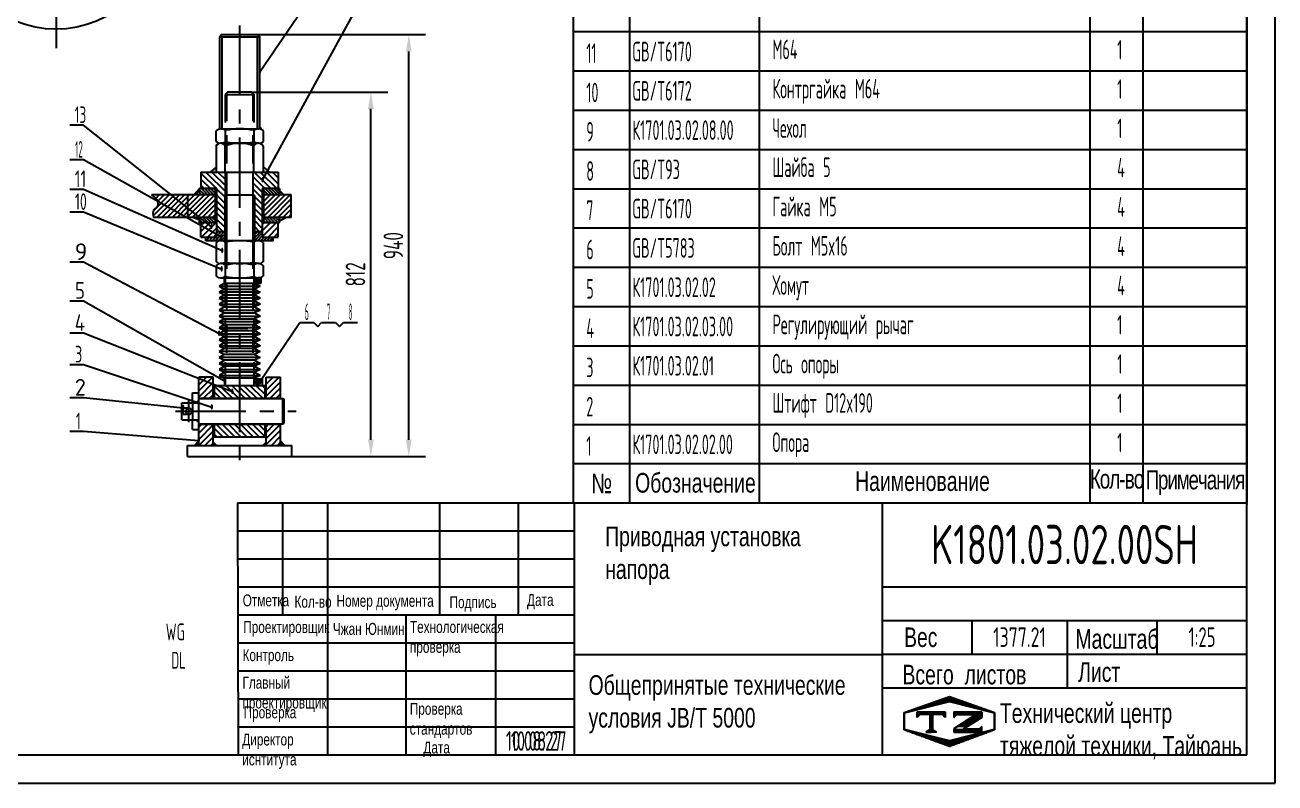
# Model space of a CAD drawing. Header units: millimetres. Extents: x -14 to 10486, y -616 to 6809.
# Drawn here: x 4920 to 10486, y -616 to 2761 of the extents above; entities that cross this region are included whole.
import ezdxf
from ezdxf.enums import TextEntityAlignment as Align

# ---------------------------------------------------------------- set-up
doc = ezdxf.new("R2010")
doc.units = ezdxf.units.MM
doc.header["$LTSCALE"] = 250
for name, pattern in [('F', [0.75, 0.5, -0.25]), ('G', [2, 1.25, -0.25, 0.25, -0.25]), ('K', [2.5, 1.25, -0.25, 0.25, -0.25, 0.25, -0.25])]:
    doc.linetypes.add(name, pattern=pattern)
for name, color, linetype in [('01', 7, 'Continuous'), ('02', 1, 'Continuous'), ('04', 2, 'F'), ('05', 142, 'G'), ('07', 6, 'K'), ('08', 1, 'Continuous'), ('11', 3, 'Continuous'), ('THICK', 7, 'Continuous')]:
    doc.layers.add(name, color=color, linetype=linetype)
doc.styles.add('HZLIB', font='TXT.shx', dxfattribs={"width": 0.5, "height": 87.5})
doc.styles.get("Standard").update_dxf_attribs({"font": 'isocp', "width": 0.707, "bigfont": 'intecad.shx'})
doc.dimstyles.new('INTE', dxfattribs={"dimscale": 25, "dimtxt": 3.5, "dimasz": 3, "dimexe": 3, "dimexo": 0, "dimgap": 1, "dimtad": 1, "dimdec": 1, "dimdsep": 46, "dimtxsty": 'Standard', "dimcen": 0, "dimclrd": 1, "dimclre": 1, "dimclrt": 3, "dimaunit": 1, "dimadec": 0, "dimazin": 0, "dimtfac": 1, "dimtdec": 1, "dimtmove": 0, "dimatfit": 0, "dimfxl": 0, "dimarcsym": 0})
pattern_1 = [(45, (-1467.818, -1100.549), (-13.470384, 13.470384), [])]
pattern_2 = [(135, (-1467.818, -1100.549), (-13.470384, -13.470384), [])]
pattern_3 = [(45, (672.764, 302.6), (-11.22532, 11.22532), [])]

# ---------------------------------------------------------------- blocks, each defined once
blk = doc.blocks.new('*D5')
at = {"layer": '08', "color": 1, "lineweight": -2}
for p, q in [((5929.2, 2461.9), (6534.7, 2461.9)), ((6459.7, 912.9), (6459.7, 2386.9)), ((6082.4, 837.9), (6534.7, 837.9))]:
    blk.add_line(p, q, dxfattribs=at)
at = {"layer": '08', "color": 1}
for points in [[(6447.2, 2386.9), (6472.2, 2386.9), (6459.7, 2461.9)], [(6447.2, 912.9), (6472.2, 912.9), (6459.7, 837.9)]]:
    blk.add_solid(points, dxfattribs=at)
at = {"layer": 'Defpoints', "color": 0}
for p in [(5929.2, 2461.9), (6459.7, 2461.9), (6082.4, 837.9)]:
    blk.add_point(p, dxfattribs=at)
at = {"layer": '08', "color": 3, "insert": (6390.9, 1649.9), "char_height": 87.5, "attachment_point": 5, "rotation": 90}
blk.add_mtext('812', dxfattribs=at)
blk = doc.blocks.new('*D6')
at = {"layer": '08', "color": 1, "lineweight": -2}
for p, q in [((5959.1, 2717.9), (6703.4, 2717.9)), ((6628.4, 912.9), (6628.4, 2642.9)), ((6176.4, 837.9), (6703.4, 837.9))]:
    blk.add_line(p, q, dxfattribs=at)
at = {"layer": '08', "color": 1}
for points in [[(6615.9, 2642.9), (6640.9, 2642.9), (6628.4, 2717.9)], [(6615.9, 912.9), (6640.9, 912.9), (6628.4, 837.9)]]:
    blk.add_solid(points, dxfattribs=at)
at = {"layer": 'Defpoints', "color": 0}
for p in [(5959.1, 2717.9), (6628.4, 2717.9), (6176.4, 837.9)]:
    blk.add_point(p, dxfattribs=at)
at = {"layer": '08', "color": 3, "insert": (6559.7, 1777.9), "char_height": 87.5, "attachment_point": 5, "rotation": 90}
blk.add_mtext('940', dxfattribs=at)
blk = doc.blocks.new('*U12')
at = {"layer": '01'}
for p, q in [((0, 13.4), (-12, 6.4)), ((-12, 6.4), (-12, 0)), ((-12, -6.4), (-12, 0)), ((12, 6.4), (0, 13.4)), ((12, 0), (12, 6.4)), ((0, -13.4), (-12, -6.4)), ((12, -6.4), (0, -13.4)), ((12, 0), (12, -6.4))]:
    blk.add_line(p, q, dxfattribs=at)
blk.add_circle((0, 0), 6.4, dxfattribs=at)
at = {"layer": '02'}
blk.add_arc((0, 0), 8, 267.41896, 181.95821, dxfattribs=at)
at = {"layer": '05'}
for p, q in [((12.6, 0), (-12.8, 0)), ((0, 13.9), (0, -13.9))]:
    blk.add_line(p, q, dxfattribs=at)
blk = doc.blocks.new('*U47')
at = {"layer": '01'}
for points in [[(415, 5), (415, 292)], [(25, 5), (415, 5)]]:
    blk.add_lwpolyline(points, dxfattribs=at)
at = {"layer": '02'}
for points in [[(420, 0), (420, 297)], [(0, 0), (420, 0)]]:
    blk.add_lwpolyline(points, dxfattribs=at)
blk = doc.blocks.new('*X85')
at = {"color": 0}
for p, q in [((127.06, 7.8), (132.06, 7.8)), ((127.06, 7.5), (132.06, 7.5)), ((127.06, 7.2), (127.32, 7.2)), ((130.16, 6.9), (131.98, 6.9)), ((130.62, 7.2), (132.06, 7.2)), ((127.84, 5.4), (129.64, 5.4)), ((128.3, 5.7), (130.1, 5.7)), ((128.77, 6), (130.57, 6)), ((129.23, 6.3), (131.04, 6.3)), ((129.7, 6.6), (131.51, 6.6))]:
    blk.add_line(p, q, dxfattribs=at)
blk = doc.blocks.new('*X86')
at = {"color": 0}
for p, q in [((127.06, 4.8), (132.06, 4.8)), ((127.06, 4.5), (132.06, 4.5)), ((131.84, 5.1), (132.06, 5.1))]:
    blk.add_line(p, q, dxfattribs=at)
blk = doc.blocks.new('*X84')
at = {"color": 0}
for p, q in [((122.34, 4.5), (123.72, 4.5)), ((122.82, 4.8), (123.24, 4.8))]:
    blk.add_line(p, q, dxfattribs=at)
blk = doc.blocks.new('*X83')
at = {"color": 0}
for p, q in [((120.53, 7.8), (125.53, 7.8)), ((120.53, 7.5), (125.53, 7.5)), ((120.53, 7.2), (120.79, 7.2)), ((125.27, 7.2), (125.53, 7.2))]:
    blk.add_line(p, q, dxfattribs=at)
blk = doc.blocks.new('*X82')
at = {"color": 0}
for p, q in [((121.52, 9), (123.12, 9)), ((122.38, 9.3), (124.32, 9.3)), ((123.24, 9.6), (125.52, 9.6)), ((124.1, 9.9), (128.52, 9.9)), ((124.97, 10.2), (127.67, 10.2)), ((125.83, 10.5), (126.82, 10.5)), ((127.02, 9.6), (129.37, 9.6)), ((128.22, 9.3), (130.22, 9.3)), ((129.42, 9), (131.07, 9)), ((118.22, 7.8), (118.32, 7.8)), ((118.22, 7.5), (118.27, 7.5)), ((118.22, 7.2), (118.27, 7.2)), ((118.22, 6.9), (118.27, 6.9)), ((118.94, 8.1), (119.52, 8.1)), ((119.8, 8.4), (120.72, 8.4)), ((120.66, 8.7), (121.92, 8.7)), ((130.62, 8.7), (131.92, 8.7)), ((131.82, 8.4), (132.77, 8.4)), ((133.02, 8.1), (133.62, 8.1)), ((134.22, 7.8), (134.32, 7.8)), ((134.27, 7.5), (134.32, 7.5)), ((134.27, 7.2), (134.32, 7.2)), ((134.27, 6.9), (134.32, 6.9)), ((118.22, 6.6), (118.27, 6.6)), ((118.22, 6.3), (118.27, 6.3)), ((118.22, 6), (118.27, 6)), ((118.22, 5.7), (118.27, 5.7)), ((118.22, 5.4), (118.27, 5.4)), ((118.22, 5.1), (118.27, 5.1)), ((118.22, 4.8), (118.27, 4.8)), ((118.79, 4.5), (119.42, 4.5)), ((133.12, 4.5), (133.76, 4.5)), ((134.27, 6.6), (134.32, 6.6)), ((134.27, 6.3), (134.32, 6.3)), ((134.27, 6), (134.32, 6)), ((134.27, 5.7), (134.32, 5.7)), ((134.27, 5.4), (134.32, 5.4)), ((134.27, 5.1), (134.32, 5.1)), ((134.27, 4.8), (134.32, 4.8)), ((119.61, 4.2), (120.62, 4.2)), ((120.43, 3.9), (121.82, 3.9)), ((121.26, 3.6), (123.02, 3.6)), ((122.08, 3.3), (124.22, 3.3)), ((122.91, 3), (125.42, 3)), ((123.73, 2.7), (128.89, 2.7)), ((124.55, 2.4), (128.07, 2.4)), ((127.12, 3), (129.7, 3)), ((128.32, 3.3), (130.51, 3.3)), ((129.52, 3.6), (131.32, 3.6)), ((130.72, 3.9), (132.14, 3.9)), ((131.92, 4.2), (132.95, 4.2)), ((125.38, 2.1), (127.26, 2.1)), ((126.2, 1.8), (126.45, 1.8))]:
    blk.add_line(p, q, dxfattribs=at)

msp = doc.modelspace()

# ---------------------------------------------------------------- hatches: boundary and pattern name
at = {"layer": '01'}
h = msp.add_hatch(color=256, dxfattribs=at)
h.paths.add_polyline_path([(5959.14, 2707.93), (5965.14, 2707.93), (5959.14, 2716.2)])
h.paths.add_polyline_path([(5787.14, 2707.93), (5793.14, 2707.93), (5793.14, 2715.95)])
for points in [[(5787.14, 2297.43, 0.0896984), (5776.15, 2293.38), (5787.14, 2306.83)], [(5965.14, 2297.43), (5965.14, 2306.83), (5976.13, 2293.38, 0.0896984)], [(5693.18, 1089.83), (5680.58, 1077.92), (5693.18, 1077.92)], [(5693.18, 990), (5680.58, 1001.92), (5693.18, 1001.92)], [(5693.18, 887.92), (5674.07, 887.92), (5693.18, 908.26)], [(5757.18, 908.26), (5776.29, 887.92), (5757.18, 887.92)], [(5993.18, 908.26), (5974.07, 887.92), (5993.18, 887.92)], [(6057.18, 908.26), (6076.29, 887.92), (6057.18, 887.92)]]:
    msp.add_hatch(color=256, dxfattribs=at).paths.add_polyline_path(points)
h = msp.add_hatch(color=256, dxfattribs=at)
h.paths.add_polyline_path([(5770.32, 2105.92), (5770.32, 2125.54), (5745.87, 2105.92)])
h.paths.add_polyline_path([(5980.04, 2105.92), (6008.63, 2105.92), (5980.04, 2129.74)])
h = msp.add_hatch(color=256, dxfattribs=at)
h.paths.add_polyline_path([(5670.95, 2003.92), (5697.18, 2003.92), (5697.18, 2032.02)])
h.paths.add_polyline_path([(6053.18, 2023.39), (6053.18, 2003.92), (6072.34, 2003.92)])
h = msp.add_hatch(color=256, dxfattribs=at)
h.paths.add_polyline_path([(6083.59, 1903.92), (6053.18, 1903.92), (6053.18, 1887.34)])
h.paths.add_polyline_path([(5697.18, 1890.71), (5697.18, 1903.92), (5667.58, 1903.92)])
at = {"layer": '02'}
h = msp.add_hatch(dxfattribs=at)
h.set_pattern_fill('LINE', color=256, scale=6, angle=135, style=0)
h.set_pattern_definition(pattern_2)
h.paths.add_polyline_path([(5811.18, 2105.92), (5703.18, 2105.92), (5703.18, 2031.92), (5774.18, 2031.92), (5774.18, 1879.92), (5774.18, 1851.92), (5781.11, 1839.92), (5809.18, 1839.92), (5809.18, 2000.92, -0.3178372), (5811.18, 2003.74)])
h.paths.add_polyline_path([(5976.18, 2031.92), (6047.18, 2031.92), (6047.18, 2105.92), (5939.18, 2105.92), (5939.18, 2003.74, -0.3178372), (5941.18, 2000.92), (5941.18, 1839.92), (5969.25, 1839.92), (5976.18, 1851.92), (5976.18, 1879.92)])
h.paths.add_polyline_path([(5934.18, 2003.74), (5939.18, 2003.74), (5939.18, 2105.92), (5934.18, 2105.92)])
h.paths.add_polyline_path([(5816.18, 2105.92), (5811.18, 2105.92), (5811.18, 2003.74), (5816.18, 2003.74)])
h = msp.add_hatch(dxfattribs=at)
h.set_pattern_fill('LINE', color=256, scale=5, angle=45, style=0)
h.set_pattern_definition(pattern_3)
edge = h.paths.add_edge_path()
edge.add_line((5645.18, 2003.92), (5483.48, 2003.92))
edge.add_spline(control_points=[(5483.48, 2003.92), (5495.08, 1995.38), (5513.23, 1982.01), (5511.34, 1948.82), (5485.19, 1935.02), (5489.45, 1915.26), (5491.89, 1903.92)], knot_values=[0, 0, 0, 0, 40.3286875, 63.1093068, 85.8966797, 116.6085562, 116.6085562, 116.6085562, 116.6085562], degree=3, periodic=0)
edge.add_line((5491.89, 1903.92), (5645.18, 1903.92))
edge.add_line((5645.18, 1903.92), (5645.18, 2003.92))
h = msp.add_hatch(dxfattribs=at)
h.set_pattern_fill('LINE', color=256, scale=5, angle=45, style=0)
h.set_pattern_definition(pattern_3)
h.paths.add_polyline_path([(5767.18, 2003.92), (5645.18, 2003.92), (5645.18, 1903.92), (5767.18, 1903.92)])
h.paths.add_polyline_path([(6105.18, 2003.92), (5983.18, 2003.92), (5983.18, 1903.92), (6105.18, 1903.92)])
h = msp.add_hatch(dxfattribs=at)
h.set_pattern_fill('LINE', color=256, scale=3, angle=135, style=0)
h.set_pattern_definition([(135, (672.764, 302.5995), (-6.735192, -6.735192), [])])
h.paths.add_polyline_path([(5697.18, 2031.92), (5697.18, 2003.92), (5767.18, 2003.92), (5767.18, 2031.92)])
h.paths.add_polyline_path([(5767.18, 1879.92), (5767.18, 1903.92), (5697.18, 1903.92), (5697.18, 1879.92)])
h.paths.add_polyline_path([(5983.18, 1903.92), (5983.18, 1879.92), (6053.18, 1879.92), (6053.18, 1903.92)])
h.paths.add_polyline_path([(6053.18, 2003.92), (6053.18, 2031.92), (5983.18, 2031.92), (5983.18, 2003.92)])
h = msp.add_hatch(dxfattribs=at)
h.set_pattern_fill('LINE', color=256, scale=6, angle=45, style=0)
h.set_pattern_definition(pattern_1)
h.paths.add_polyline_path([(5774.18, 1879.92), (5703.18, 1879.92), (5703.18, 1815.92), (5774.18, 1815.92)])
h.paths.add_polyline_path([(6047.18, 1815.92), (6047.18, 1879.92), (5976.18, 1879.92), (5976.18, 1851.92), (5976.18, 1815.92)])
at = {"layer": '02', "linetype": 'Continuous'}
h = msp.add_hatch(dxfattribs=at)
h.set_pattern_fill('LINE', color=1, scale=3, angle=45, style=0)
h.set_pattern_definition([(45, (310.87, 480.082), (-6.735192, 6.735192), [])])
h.paths.add_polyline_path([(5787.93, 1799.92, -0.0612571), (5795.77, 1799.92), (5809.18, 1799.92), (5809.18, 1839.92), (5774.18, 1839.92), (5774.18, 1815.92), (5725.18, 1815.92), (5725.18, 1799.92)])
h.paths.add_polyline_path([(5962.43, 1799.92), (6025.18, 1799.92), (6025.18, 1815.92), (5976.18, 1815.92), (5976.18, 1839.92), (5941.18, 1839.92), (5941.18, 1799.92), (5954.59, 1799.92, -0.0612571)])
h.paths.add_polyline_path([(5785.27, 1803.59), (5804.24, 1803.59), (5804.24, 1828.21), (5785.27, 1828.21)], flags=24)
h = msp.add_hatch(dxfattribs=at)
h.set_pattern_fill('LINE', color=1, scale=6, angle=45, style=0)
h.set_pattern_definition(pattern_1)
h.paths.add_polyline_path([(5757.18, 981.92), (5693.45, 981.92, 0.1316525), (5693.18, 980.92), (5693.18, 957.92), (5693.18, 887.92), (5757.18, 887.92)])
h.paths.add_polyline_path([(5693.18, 1098.92, 0.1316525), (5693.45, 1097.92), (5757.18, 1097.92), (5757.18, 1191.92), (5693.18, 1191.92)])
h.paths.add_polyline_path([(6057.18, 1191.92), (5993.18, 1191.92), (5993.18, 1097.92), (6057.18, 1097.92)])
h.paths.add_polyline_path([(6057.18, 981.92), (5993.18, 981.92), (5993.18, 887.92), (6057.18, 887.92)])
h = msp.add_hatch(dxfattribs=at)
h.set_pattern_fill('LINE', color=1, scale=6, angle=135, style=0)
h.set_pattern_definition(pattern_2)
h.paths.add_polyline_path([(5875.18, 1153.92), (5761.18, 1153.92), (5761.18, 1097.92), (5875.18, 1097.92)])
h.paths.add_polyline_path([(5989.18, 1097.92), (5989.18, 1153.92), (5875.18, 1153.92), (5875.18, 1097.92)])
h.paths.add_polyline_path([(5989.18, 925.92), (5989.18, 981.92), (5875.18, 981.92), (5875.18, 925.92)])
h.paths.add_polyline_path([(5875.18, 925.92), (5875.18, 981.92), (5761.18, 981.92), (5761.18, 925.92)])

# ---------------------------------------------------------------- linework, layer by layer
for p, q in [((7360.54, 6406.6), (7360.54, 631.61)), ((7610.54, 6406.6), (7610.54, 631.61)), ((8188.67, 6406.6), (8188.67, 631.61)), ((9661.24, 6406.6), (9661.24, 631.61)), ((9896.36, 6406.6), (9896.36, 631.61)), ((10360.54, 6406.6), (10360.54, 631.61)), ((7360.54, 2731.61), (10360.54, 2731.61)), ((7360.54, 2556.61), (10360.54, 2556.61)), ((7360.54, 2381.61), (10360.54, 2381.61)), ((7360.54, 2206.61), (10360.54, 2206.61)), ((7360.54, 2031.61), (10360.54, 2031.61)), ((7360.54, 1856.61), (10360.54, 1856.61)), ((7360.54, 1681.61), (10360.54, 1681.61)), ((7360.54, 1506.61), (10360.54, 1506.61)), ((7360.54, 1331.61), (10360.54, 1331.61)), ((5939.18, 1153.92), (5811.18, 1153.92)), ((7360.54, 1156.61), (10360.54, 1156.61)), ((7360.54, 981.61), (10360.54, 981.61)), ((7360.54, 806.61), (10360.54, 806.61)), ((7360.54, 631.61), (10360.54, 631.61))]:
    msp.add_line(p, q)
at = {"layer": '01'}
for p, q in [((5793.14, 2715.95), (5787.14, 2707.93)), ((5787.14, 2707.93), (5965.14, 2707.93)), ((5793.14, 2717.93), (5959.14, 2717.93)), ((5959.14, 2716.2), (5965.14, 2707.93)), ((5771.28, 2241.98), (5771.28, 2289.88)), ((5791.39, 2297.93), (5960.87, 2297.93)), ((5812.14, 2233.93), (5812.14, 2297.93)), ((5940.14, 2233.93), (5940.14, 2297.93)), ((5965.14, 2306.83), (5976.13, 2293.38)), ((5981, 2241.98), (5981, 2289.88)), ((5770.32, 2225.93), (5777.77, 2230)), ((5960.9, 2233.93), (5791.13, 2233.93)), ((5811.18, 2105.92), (5811.18, 2233.92)), ((5939.18, 2105.92), (5939.18, 2233.92)), ((5770.32, 2225.93), (5770.32, 2105.92)), ((5980.04, 2221.31), (5980.04, 2105.92)), ((5745.87, 2105.92), (5770.32, 2125.54)), ((5980.04, 2129.74), (6008.63, 2105.92)), ((5703.18, 2105.92), (6047.18, 2105.92)), ((5774.18, 2003.92), (5483.48, 2003.92)), ((5697.18, 2032.02), (5670.95, 2003.92)), ((5697.18, 2023.39), (5678.02, 2003.92)), ((5774.18, 2031.92), (5697.18, 2031.92)), ((5697.18, 2031.92), (5697.18, 2003.92)), ((5767.18, 2003.92), (5767.18, 2031.92)), ((5767.18, 1879.92), (5767.18, 2003.92)), ((5774.18, 1815.92), (5774.18, 2031.92)), ((6053.18, 2031.92), (5976.18, 2031.92)), ((5983.18, 1879.92), (5983.18, 2031.92)), ((6053.18, 2031.92), (6053.18, 2003.92)), ((6053.18, 2023.39), (6072.34, 2003.92)), ((6105.18, 1903.92), (6105.18, 2003.92)), ((5811.18, 2003.74), (5939.18, 2003.74)), ((5774.18, 1903.92), (5491.89, 1903.92)), ((5697.18, 1890.71), (5667.58, 1903.92)), ((5697.18, 1879.92), (5697.18, 1903.92)), ((6083.59, 1903.92), (6053.18, 1887.34)), ((6053.18, 1879.92), (6053.18, 1903.92)), ((5774.18, 1879.92), (5697.18, 1879.92)), ((5703.18, 1815.92), (5703.18, 1879.92)), ((6053.18, 1879.92), (5976.18, 1879.92)), ((6047.18, 1815.92), (6047.18, 1879.92)), ((5703.18, 1815.92), (5774.18, 1815.92)), ((5725.18, 1799.92), (5725.18, 1815.92)), ((5770.32, 1791.86), (5770.32, 1705.97)), ((5976.18, 1815.92), (6047.18, 1815.92)), ((5980.04, 1791.86), (5980.04, 1705.97)), ((6025.18, 1799.92), (6025.18, 1815.92)), ((5770.32, 1689.86), (5770.32, 1641.97)), ((5962.43, 1697.92), (5787.93, 1697.92)), ((5980.04, 1689.86), (5980.04, 1641.97)), ((5790.43, 1633.92), (5959.91, 1633.92)), ((5806.33, 1633.92), (5806.33, 1610.91)), ((5944.03, 1633.92), (5944.03, 1610.91)), ((5971.06, 1633.94), (5957.82, 1633.92)), ((5971.06, 1610.91), (5971.06, 1633.94)), ((5811.18, 1610.91), (5783.58, 1596.54)), ((5783.58, 1596.54), (5966.78, 1596.54)), ((5783.58, 1596.54), (5808.56, 1584.46)), ((5808.56, 1584.46), (5783.58, 1570.09)), ((5966.78, 1570.09), (5783.58, 1570.09)), ((5783.58, 1570.09), (5808.56, 1558.02)), ((5806.33, 1610.91), (5971.06, 1610.91)), ((5808.56, 1584.46), (5941.8, 1584.46)), ((5939.18, 1610.91), (5966.78, 1596.54)), ((5966.78, 1596.54), (5941.8, 1584.46)), ((5941.8, 1584.46), (5966.78, 1570.09)), ((5966.78, 1570.09), (5941.8, 1558.02)), ((5808.56, 1558.02), (5783.58, 1543.65)), ((5966.78, 1543.65), (5783.58, 1543.65)), ((5783.58, 1543.65), (5808.56, 1531.57)), ((5808.56, 1531.57), (5783.58, 1517.2)), ((5783.58, 1517.2), (5966.78, 1517.2)), ((5783.58, 1517.2), (5808.56, 1505.12)), ((5808.56, 1505.12), (5783.58, 1490.75)), ((5808.56, 1558.02), (5941.8, 1558.02)), ((5808.56, 1531.57), (5941.8, 1531.57)), ((5808.56, 1505.12), (5941.8, 1505.12)), ((5941.8, 1558.02), (5966.78, 1543.65)), ((5966.78, 1543.65), (5941.8, 1531.57)), ((5941.8, 1531.57), (5966.78, 1517.2)), ((5966.78, 1517.2), (5941.8, 1505.12)), ((5941.8, 1505.12), (5966.78, 1490.75)), ((5783.58, 1490.75), (5966.78, 1490.75)), ((5783.58, 1490.75), (5808.56, 1478.68)), ((5808.56, 1478.68), (5783.58, 1464.31)), ((5783.58, 1464.31), (5966.78, 1464.31)), ((5783.58, 1464.31), (5808.56, 1452.23)), ((5808.56, 1452.23), (5783.58, 1437.86)), ((5808.56, 1478.68), (5941.8, 1478.68)), ((5808.56, 1452.23), (5941.8, 1452.23)), ((5966.78, 1490.75), (5941.8, 1478.68)), ((5941.8, 1478.68), (5966.78, 1464.31)), ((5966.78, 1464.31), (5941.8, 1452.23)), ((5941.8, 1452.23), (5966.78, 1437.86)), ((5966.78, 1437.86), (5783.58, 1437.86)), ((5783.58, 1437.86), (5808.56, 1425.78)), ((5808.56, 1425.78), (5783.58, 1411.41)), ((5966.78, 1411.41), (5783.58, 1411.41)), ((5783.58, 1411.41), (5808.56, 1399.34)), ((5808.56, 1399.34), (5783.58, 1384.97)), ((5808.56, 1425.78), (5941.8, 1425.78)), ((5808.56, 1399.34), (5941.8, 1399.34)), ((5966.78, 1437.86), (5941.8, 1425.78)), ((5941.8, 1425.78), (5966.78, 1411.41)), ((5966.78, 1411.41), (5941.8, 1399.34)), ((5941.8, 1399.34), (5966.78, 1384.97)), ((5783.58, 1384.97), (5966.78, 1384.97)), ((5783.58, 1384.97), (5808.56, 1372.89)), ((5808.56, 1372.89), (5783.58, 1358.52)), ((5783.58, 1358.52), (5966.78, 1358.52)), ((5783.58, 1358.52), (5808.56, 1346.44)), ((5808.56, 1346.44), (5783.58, 1332.07)), ((5808.56, 1372.89), (5941.8, 1372.89)), ((5808.56, 1346.44), (5941.8, 1346.44)), ((5966.78, 1384.97), (5941.8, 1372.89)), ((5941.8, 1372.89), (5966.78, 1358.52)), ((5966.78, 1358.52), (5941.8, 1346.44)), ((5941.8, 1346.44), (5966.78, 1332.07)), ((5783.58, 1332.07), (5966.78, 1332.07)), ((5783.58, 1332.07), (5808.56, 1320)), ((5808.56, 1320), (5783.58, 1305.63)), ((5966.78, 1305.63), (5783.58, 1305.63)), ((5783.58, 1305.63), (5808.56, 1293.55)), ((5808.56, 1293.55), (5783.58, 1279.18)), ((5941.8, 1320), (5808.56, 1320)), ((5941.8, 1293.55), (5808.56, 1293.55)), ((5966.78, 1332.07), (5941.8, 1320)), ((5941.8, 1320), (5966.78, 1305.63)), ((5966.78, 1305.63), (5941.8, 1293.55)), ((5941.8, 1293.55), (5966.78, 1279.18)), ((5966.78, 1279.18), (5783.58, 1279.18)), ((5783.58, 1279.18), (5808.56, 1267.1)), ((5808.56, 1267.1), (5783.58, 1252.73)), ((5783.58, 1252.73), (5966.78, 1252.73)), ((5783.58, 1252.73), (5808.56, 1240.66)), ((5808.56, 1240.66), (5783.58, 1226.29)), ((5783.58, 1226.29), (5966.78, 1226.29)), ((5783.58, 1226.29), (5808.56, 1214.21)), ((5941.8, 1267.1), (5808.56, 1267.1)), ((5941.8, 1240.66), (5808.56, 1240.66)), ((5966.78, 1279.18), (5941.8, 1267.1)), ((5941.8, 1267.1), (5966.78, 1252.73)), ((5966.78, 1252.73), (5941.8, 1240.66)), ((5941.8, 1240.66), (5966.78, 1226.29)), ((5966.78, 1226.29), (5941.8, 1214.21)), ((5808.56, 1214.21), (5783.58, 1199.84)), ((5783.58, 1199.84), (5966.78, 1199.84)), ((5783.58, 1199.84), (5808.56, 1187.76)), ((5941.8, 1214.21), (5808.56, 1214.21)), ((5941.8, 1187.76), (5808.56, 1187.76)), ((5808.56, 1187.76), (5808.56, 1153.92)), ((5941.8, 1214.21), (5966.78, 1199.84)), ((5966.78, 1199.84), (5941.8, 1187.76)), ((5941.8, 1187.76), (5941.8, 1153.92)), ((5941.8, 1184.12), (5974.93, 1184.12)), ((5974.93, 1184.12), (5974.93, 1153.92)), ((5761.18, 1153.92), (5761.18, 1096.92)), ((5989.18, 1153.92), (5761.18, 1153.92)), ((5989.18, 1096.92), (5989.18, 1153.92)), ((5680.58, 1077.92), (5693.18, 1089.83)), ((5649.18, 1053.92), (5624.51, 1053.92)), ((5624.51, 1025.92), (5624.51, 1053.92)), ((5649.18, 1025.92), (5624.51, 1025.92)), ((5680.58, 1001.92), (5693.18, 990)), ((5761.18, 982.92), (5761.18, 925.92)), ((5989.18, 925.92), (5989.18, 982.92)), ((5674.07, 887.92), (5693.18, 908.26)), ((5761.18, 925.92), (5989.18, 925.92)), ((6076.29, 887.92), (6057.18, 908.26)), ((5643.18, 837.92), (5643.18, 887.92)), ((5643.18, 887.92), (6107.18, 887.92)), ((5643.18, 837.92), (6107.18, 837.92)), ((6107.18, 837.92), (6107.18, 887.92))]:
    msp.add_line(p, q, dxfattribs=at)
at = {"layer": '01', "color": 7, "linetype": 'Continuous'}
for p, q in [((5787.14, 2297.66), (5787.14, 2707.93)), ((5793.14, 2707.93), (5793.14, 2717.93)), ((5797.14, 2297.93), (5797.14, 2707.93)), ((5955.14, 2297.93), (5955.14, 2707.93)), ((5959.14, 2707.93), (5959.14, 2717.93)), ((5965.14, 2297.43), (5965.14, 2707.93)), ((5703.18, 2105.92), (5703.18, 2031.92)), ((5816.18, 2105.92), (5816.18, 2003.74)), ((5934.18, 2105.92), (5934.18, 2003.74)), ((6047.18, 2105.92), (6047.18, 2031.92)), ((5976.18, 2031.92), (5976.18, 1815.92)), ((6105.18, 2003.92), (5976.18, 2003.92)), ((5809.18, 2000.92), (5809.18, 1799.92)), ((5811.18, 2003.74), (5811.18, 1633.92)), ((5939.18, 2003.74), (5939.18, 1633.92)), ((5941.18, 2000.92), (5941.18, 1799.92)), ((6105.18, 1903.92), (5976.18, 1903.92)), ((5774.18, 1851.92), (5781.11, 1839.92)), ((5811.18, 1839.92), (5774.18, 1839.92)), ((5976.18, 1839.92), (5939.18, 1839.92)), ((5976.18, 1851.92), (5969.25, 1839.92)), ((6025.18, 1799.92), (5725.18, 1799.92)), ((5757.18, 1191.92), (5693.18, 1191.92)), ((5693.18, 887.92), (5693.18, 1191.92)), ((5757.18, 1096.92), (5757.18, 1191.92)), ((5993.18, 1191.92), (6057.18, 1191.92)), ((5993.18, 1096.92), (5993.18, 1191.92)), ((6057.18, 1096.92), (6057.18, 1191.92)), ((5665.18, 1077.92), (5665.18, 1121.92)), ((5665.18, 1121.92), (5693.18, 1121.92)), ((5617.18, 1077.92), (5693.18, 1077.92)), ((5617.18, 1001.92), (5617.18, 1077.92)), ((5693.18, 1097.92), (5757.18, 1097.92)), ((5695.18, 1096.92), (5761.18, 1096.92)), ((5761.18, 1097.92), (5989.18, 1097.92)), ((5761.18, 1096.92), (5993.18, 1096.92)), ((5993.18, 1097.92), (6057.18, 1097.92)), ((5993.18, 1096.92), (6067.18, 1096.92)), ((6067.18, 982.92), (6067.18, 1096.92)), ((6067.18, 1096.92), (6073.18, 1093.45)), ((6073.18, 986.38), (6073.18, 1093.45)), ((5617.18, 1001.92), (5693.18, 1001.92)), ((5665.18, 957.92), (5665.18, 1001.92)), ((5665.18, 957.92), (5693.18, 957.92)), ((5693.18, 981.92), (5757.18, 981.92)), ((5761.18, 982.92), (5695.18, 982.92)), ((5757.18, 887.92), (5757.18, 982.92)), ((5993.18, 982.92), (5761.18, 982.92)), ((5761.18, 981.92), (5989.18, 981.92)), ((5993.18, 887.92), (5993.18, 982.92)), ((6067.18, 982.92), (5993.18, 982.92)), ((5993.18, 981.92), (6057.18, 981.92)), ((6057.18, 887.92), (6057.18, 982.92)), ((6067.18, 982.92), (6073.18, 986.38))]:
    msp.add_line(p, q, dxfattribs=at)
msp.add_circle((5057.77, 3203.98), 462, dxfattribs=at)
at = {"layer": '01'}
for centre, radius, start, end in [((5792.85, 2265.15), 32.82, 53.99731, 131.09529), ((5876.14, 1966.36), 331.57, 78.87081, 101.12919), ((5959.42, 2265.02), 32.91, 49.03772, 125.86969), ((5791.13, 2210.46), 23.47, 31.34075, 152.45742), ((5792.85, 2266.71), 32.82, 228.90471, 306.00269), ((5875.18, 2046.52), 187.41, 70.03234, 109.96766), ((5876.14, 2565.5), 331.57, 258.87081, 281.12919), ((5959.23, 2210.46), 23.47, 27.54258, 148.65925), ((5959.43, 2266.71), 32.82, 233.99731, 311.09529), ((5791.85, 1768.06), 32.09, 52.9618, 132.13079), ((5875.18, 1468.35), 331.57, 78.87081, 101.12919), ((5958.51, 1768.06), 32.09, 47.86921, 127.0382), ((5791.85, 1729.77), 32.09, 227.86921, 307.0382), ((5791.89, 1665.13), 32.82, 53.99731, 131.09529), ((5875.18, 2029.48), 331.57, 258.87081, 281.12919), ((5875.18, 1366.35), 331.57, 78.87081, 101.12919), ((5958.51, 1729.77), 32.09, 232.9618, 312.13079), ((5958.47, 1665.13), 32.82, 48.90471, 126.00269), ((5791.89, 1666.7), 32.82, 228.90471, 306.00269), ((5875.18, 1965.48), 331.57, 258.87081, 281.12919), ((5958.46, 1666.82), 32.91, 234.13031, 310.96228), ((5695.18, 1098.92), 2, 180, 270), ((5649.18, 1039.92), 14, 270, 90), ((5695.18, 980.92), 2, 90, 180)]:
    msp.add_arc(centre, radius, start, end, dxfattribs=at)
at = {"layer": '01', "color": 7, "linetype": 'Continuous'}
for centre, start, end in [((5812.18, 2000.92), 109.47122, 180), ((5938.18, 2000.92), 0, 70.52878)]:
    msp.add_arc(centre, 3, start, end, dxfattribs=at)
at = {"layer": '01'}
for p in [(10360.54, 633.61), (10360.54, 626.05)]:
    msp.add_point(p, dxfattribs=at)
at = {"layer": '02'}
for p, q in [((5965.14, 2552.6), (6225.87, 2934.15)), ((5977.38, 2068.92), (6449.05, 2934.15)), ((5180.73, 2314.13), (5118.73, 2314.13)), ((5750.31, 1860.94), (5180.73, 2314.13)), ((5180.73, 2159.87), (5118.73, 2159.87)), ((5794.14, 1814.96), (5180.73, 2159.87)), ((5180.73, 2028.67), (5118.73, 2028.67)), ((5797.68, 1754.25), (5180.73, 2028.67)), ((5180.73, 1926.86), (5118.73, 1926.86)), ((5795.32, 1671.78), (5180.73, 1926.86)), ((5180.73, 1703.7), (5118.73, 1703.7)), ((5783.58, 1384.97), (5180.73, 1703.7)), ((5180.73, 1530.9), (5118.73, 1530.9)), ((5808.56, 1174), (5180.73, 1530.9)), ((5963.49, 1170.17), (6143.15, 1435.53)), ((6143.15, 1435.53), (6205.15, 1435.53)), ((6205.15, 1435.53), (6222.83, 1417.85)), ((6222.83, 1417.85), (6240.5, 1435.53)), ((6240.5, 1435.53), (6302.5, 1435.53)), ((6302.5, 1435.53), (6320.18, 1417.85)), ((6320.18, 1417.85), (6337.86, 1435.53)), ((6337.86, 1435.53), (6399.86, 1435.53)), ((5180.73, 1387.91), (5118.73, 1387.91)), ((5842.75, 1125.92), (5180.73, 1387.91)), ((5180.73, 1247.2), (5118.73, 1247.2)), ((5751.37, 1056.82), (5180.73, 1247.2)), ((5180.73, 1099.91), (5118.73, 1099.91)), ((5624.51, 1053.92), (5180.73, 1099.91)), ((5180.73, 949.43), (5118.73, 949.43)), ((5693.18, 908.26), (5180.73, 949.43))]:
    msp.add_line(p, q, dxfattribs=at)
at = {"layer": '02', "color": 1, "linetype": 'Continuous'}
for p, q in [((5811.18, 2105.92), (5811.18, 2003.74)), ((5816.18, 2003.74), (5816.18, 1799.92)), ((5934.18, 2003.74), (5934.18, 1799.92))]:
    msp.add_line(p, q, dxfattribs=at)
at = {"layer": '02'}
msp.add_spline([(5483.48, 2003.92), (5510.3, 1973.79), (5507.68, 1951.16), (5492.01, 1934.63), (5491.89, 1903.92)], degree=3, dxfattribs=at)
at = {"layer": '04', "color": 2, "linetype": 'F'}
for p, q in [((5821.18, 2461.92), (5811.18, 2451.92)), ((5811.18, 2451.92), (5811.18, 2297.93)), ((5811.18, 2451.92), (5939.18, 2451.92)), ((5816.18, 2456.92), (5816.18, 2105.92)), ((5929.18, 2461.92), (5821.18, 2461.92)), ((5929.18, 2461.92), (5939.18, 2451.92)), ((5934.18, 2456.92), (5934.18, 2105.92)), ((5939.18, 2451.92), (5939.18, 2297.93)), ((5645.18, 1903.92), (5645.18, 2003.92)), ((5816.18, 1799.92), (5816.18, 1241.92)), ((5934.18, 1799.92), (5934.18, 1241.92)), ((5811.18, 1633.92), (5811.18, 1153.92)), ((5939.18, 1633.92), (5939.18, 1153.92)), ((5786.68, 1409.92), (5963.68, 1409.92)), ((5939.18, 1241.92), (5811.18, 1241.92))]:
    msp.add_line(p, q, dxfattribs=at)
at = {"layer": '04'}
msp.add_line((5665.18, 1077.92), (5665.18, 1001.92), dxfattribs=at)
at = {"layer": '04', "color": 2, "linetype": 'F'}
msp.add_arc((5649.18, 1039.92), 14, 90, 270, dxfattribs=at)
at = {"layer": '05'}
for p, q in [((5057.77, 3901.37), (5057.77, 2658.39)), ((5875.18, 2759.38), (5875.18, 806.19)), ((5649.18, 990.61), (5649.18, 1095.77))]:
    msp.add_line(p, q, dxfattribs=at)
at = {"layer": '05', "color": 142, "linetype": 'G'}
msp.add_line((5589.88, 1039.92), (6126.79, 1039.92), dxfattribs=at)
at = {"layer": 'THICK'}
for p, q in [((5865.16, 631.61), (5868.57, -491.39)), ((5865.16, 631.61), (10360.54, 631.61)), ((6068.15, 631.06), (6068.15, 631.61)), ((6068.21, 132.5), (6068.21, 631.61)), ((6267.85, -491.39), (6267.85, 631.61)), ((6766.96, 132.5), (6766.96, 631.61)), ((7116.34, 132.5), (7116.34, 631.61)), ((7365.89, -491.39), (7365.89, 631.61)), ((8738.44, -491.39), (8738.44, 631.61)), ((10360.54, -491.39), (10360.54, 631.61)), ((5868.57, 257.27), (7365.89, 257.27)), ((8738.44, 257.27), (10360.54, 257.27)), ((5868.57, 132.5), (7365.89, 132.5)), ((6617.23, -491.39), (6617.23, 132.5)), ((7016.51, -491.39), (7016.51, 132.5)), ((8738.44, 107.54), (10360.54, 107.54)), ((9137.72, -42.19), (9137.72, 107.54)), ((9561.96, -191.92), (9561.96, 107.54)), ((9961.25, -42.19), (9961.25, 107.54)), ((7365.89, -44.35), (8738.44, -44.35)), ((8738.44, -42.19), (10360.54, -42.19)), ((8738.44, -191.92), (10360.54, -191.92)), ((5868.57, -491.39), (10360.54, -491.39))]:
    msp.add_line(p, q, dxfattribs=at)
at = {"layer": 'THICK', "color": 3}
for p, q in [((5868.57, 506.83), (7365.89, 506.83)), ((5868.57, 382.05), (7365.89, 382.05)), ((5868.57, 7.72), (7365.89, 7.72)), ((5868.57, -117.06), (7365.89, -117.06)), ((5868.57, -241.83), (7365.89, -241.83)), ((8834.57, -301.57), (9036.83, -231.13)), ((8835.88, -303.16), (9035.52, -253.25)), ((9035.52, -253.25), (9235.17, -303.16)), ((9036.83, -231.13), (9236.47, -301.57)), ((8834.57, -380.03), (8834.57, -301.57)), ((8835.88, -378.03), (8835.88, -303.16)), ((8892.25, -324.2), (8892.25, -299.25)), ((8892.25, -299.25), (9017.03, -299.25)), ((8904.73, -311.72), (8892.25, -324.2)), ((9004.55, -311.72), (8904.73, -311.72)), ((8949.18, -311.61), (8949.18, -380.05)), ((8954.64, -311.61), (8954.64, -380.05)), ((8960.88, -311.61), (8960.88, -380.05)), ((9017.03, -324.2), (9004.55, -311.72)), ((9017.03, -299.25), (9017.03, -324.2)), ((9055.24, -299.25), (9055.24, -324.2)), ((9055.24, -299.25), (9180.02, -299.25)), ((9055.24, -324.2), (9067.72, -311.72)), ((9153.5, -311.72), (9055.24, -375.3)), ((9067.72, -311.72), (9153.5, -311.72)), ((9180.01, -323.96), (9116.09, -364.88)), ((9180.02, -299.25), (9180.02, -324.2)), ((9235.17, -303.16), (9235.17, -378.03)), ((9236.47, -301.57), (9236.47, -380.03)), ((5868.57, -366.61), (7365.89, -366.61)), ((9036.83, -453.68), (8834.57, -380.03)), ((9035.52, -427.94), (8835.88, -378.03)), ((8954.64, -374.35), (8930.46, -389.56)), ((8930.46, -389.56), (8954.64, -389.56)), ((8954.64, -374.35), (8978.81, -389.56)), ((8978.81, -389.56), (8954.64, -389.56)), ((9235.17, -378.03), (9035.52, -427.94)), ((9236.47, -380.03), (9036.83, -453.68)), ((9055.24, -375.3), (9055.24, -389.56)), ((9055.24, -389.56), (9180.01, -389.56)), ((9116.09, -364.88), (9097.02, -377.08)), ((9167.53, -377.08), (9097.02, -377.08)), ((9180.01, -364.6), (9167.53, -377.08)), ((9180.01, -389.56), (9180.01, -364.6))]:
    msp.add_line(p, q, dxfattribs=at)
for p in [(5868.57, -366.61), (5868.57, -491.39)]:
    msp.add_point(p, dxfattribs=at)

# ---------------------------------------------------------------- block references
at = {"layer": '01', "xscale": 0.8, "yscale": 0.8, "zscale": 0.8, "rotation": 90}
for p in [(5958.37, 1621.87), (5958.37, 1170.11)]:
    msp.add_blockref('*U12', p, dxfattribs=at)
at = {"layer": '07', "xscale": 25, "yscale": 25, "zscale": 25}
msp.add_blockref('*U47', (-14.46, -616.39), dxfattribs=at)
at = {"layer": 'THICK', "color": 3, "xscale": 24.95538260145211, "yscale": 24.95538260145122, "zscale": 24.95538260145181}
for name in ['*X82', '*X83', '*X85', '*X84', '*X86']:
    msp.add_blockref(name, (5884.35, -497.48), dxfattribs=at)

# ---------------------------------------------------------------- texts
at = {"style": 'HZLIB', "width": 0.5}
for s, p in [('11', (7418.87, 2591.61)), ('GB/T6170', (7623.74, 2598.81)), ('M64', (8247.8, 2608.3)), ('1', (9782.92, 2606.46)), ('GB/T6172', (7623.74, 2423.81)), ('Контргайка M64', (8247.8, 2433.3)), ('1', (9782.92, 2431.46)), ('10', (7418.87, 2416.61)), ('Чехол', (8247.8, 2258.3)), ('1', (9782.92, 2256.46)), ('9', (7418.87, 2241.61)), ('К1701.03.02.08.00', (7623.74, 2248.81)), ('Шайба 5', (8247.8, 2083.31)), ('8', (7418.87, 2066.61)), ('GB/T93', (7623.74, 2073.81)), ('4', (9782.92, 2081.46)), ('7', (7418.87, 1891.61)), ('GB/T6170', (7623.74, 1898.81)), ('Гайка M5', (8247.8, 1908.31)), ('4', (9782.92, 1906.46)), ('6', (7418.87, 1716.61)), ('GB/T5783', (7623.74, 1723.81)), ('Болт M5x16', (8247.8, 1733.31)), ('4', (9782.92, 1731.46)), ('5', (7418.87, 1541.61)), ('К1701.03.02.02', (7623.74, 1548.82)), ('Хомут', (8247.8, 1558.31)), ('4', (9782.92, 1556.47)), ('4', (7418.87, 1366.61)), ('К1701.03.02.03.00', (7623.74, 1373.82)), ('Регулирующий рычаг', (8247.8, 1383.31)), ('1', (9782.92, 1381.47)), ('К1701.03.02.01', (7623.74, 1198.82)), ('Ось опоры', (8247.8, 1208.31)), ('1', (9782.92, 1206.47)), ('3', (7418.87, 1191.61)), ('Штифт D12x190', (8247.8, 1033.31)), ('1', (9782.92, 1031.47)), ('2', (7418.87, 1016.61)), ('1', (7418.87, 841.61)), ('К1701.03.02.02.00', (7623.74, 848.82)), ('Опора', (8247.8, 858.31)), ('1', (9782.92, 856.47))]:
    msp.add_text(s, height=87.5, dxfattribs=at).set_placement(p)
at = {"layer": '01', "attachment_point": 1}
for s, insert, char_height in [('{\\fArial|b0|i0|c204|p34;Отметка}', (5888.95, 224.03), 53.2112), ('{\\fArial|b0|i0|c204|p34;Дата}', (7155.06, 226.07), 53.2112), ('{\\fArial|b0|i0|c204|p34;Кол-во}', (6119.71, 217.91), 53.2112), ('{\\fArial|b0|i0|c204|p34;Номер документа}', (6306.62, 222), 53.2112), ('{\\fArial|b0|i0|c204|p34;Подпись}', (6809.94, 215.87), 53.2112), ('{\\fArial|b0|i0|c204|p34;Проектировщик}', (5891.29, 105.17), 53.2112), ('{\\fArial|b0|i0|c204|p34;\\C3;Чжан Юнмин}', (6290.3, 96.99), 53.2112), ('{\\fArial|b0|i0|c204|p34;Технологическая\\Pпроверка}', (6633.58, 105.57), 53.2112), ('{\\fArial|b0|i0|c204|p34;Вес}', (8834.29, 76.56), 86.9116), ('{\\fArial|b0|i0|c204|p34;Контроль}', (5888.23, -20.17), 53.2112), ('{\\fArial|b0|i0|c204|p34;Главный\\Pпроектировщик}', (5887.76, -142.64), 53.2112), ('{\\fArial|b0|i0|c204|p34;Проверка}', (5892.96, -274.98), 53.2112), ('{\\fArial|b0|i0|c204|p34;Проверка\\Pстандартов}', (6633.07, -259.17), 53.2112), ('{\\fArial|b0|i0|c204|p34;Директор\\Pиснтитута}', (5886.94, -395.88), 53.2112), ('{\\fArial|b0|i0|c204|p34;Дата}', (6693.52, -431.45), 53.2112)]:
    msp.add_mtext(s, dxfattribs=dict(at, insert=insert, char_height=char_height))
at = {"layer": '02', "width": 0.605172}
for p, p2 in [((5959.14, 2542.6), (5971.14, 2542.6)), ((5971.38, 2058.92), (5983.38, 2058.92)), ((5744.31, 1850.94), (5756.31, 1850.94)), ((5788.14, 1804.96), (5800.14, 1804.96)), ((5791.68, 1744.25), (5803.68, 1744.25)), ((5789.32, 1661.78), (5801.32, 1661.78)), ((5777.58, 1374.97), (5789.58, 1374.97)), ((5802.56, 1164), (5814.56, 1164)), ((5957.49, 1160.17), (5969.49, 1160.17)), ((5836.75, 1115.92), (5848.75, 1115.92)), ((5618.51, 1043.92), (5630.51, 1043.92)), ((5745.37, 1046.82), (5757.37, 1046.82)), ((5687.18, 898.26), (5699.18, 898.26))]:
    msp.add_text('\\M+5A1F1', height=20, dxfattribs=at).set_placement(p, p2, align=Align.FIT)
at = {"layer": '07', "attachment_point": 1}
for s, insert, char_height in [('{\\fArial|b0|i0|c204|p34;\\T0.9;\\C0;Кол-во}', (9661.24, 780.52), 85), ('{\\fArial|b0|i0|c204|p34;\\C0;№}', (7440.92, 762.35), 87.5), ('{\\fArial|b0|i0|c204|p34;\\C0;Обозначение}', (7636.29, 764.97), 87.5), ('{\\fArial|b0|i0|c204|p34;\\C0;Наименование}', (8616.09, 772.24), 87.5), ('{\\fArial|b0|i0|c204|p34;\\T0.9;\\C0;Примечания}', (9909.85, 776.97), 85), ('{\\fArial|b0|i0|c204|p34;\\C3;Приводная установка\\Pнапора}', (7503.07, 526.11), 87.5), ('{\\fArial|b0|i0|c204|p34;\\C0;Масштаб}', (9596.97, 69.22), 87.5), ('{\\fArial|b0|i0|c204|p34;\\C0;Всего  листов}', (8826.65, -89.36), 87.5), ('{\\fArial|b0|i0|c204|p34;\\C0;Лист}', (9609.2, -78.29), 87.5), ('{\\fArial|b0|i0|c204|p34;\\C0;Общепринятые технические\\Pусловия \\fArial|b0|i0|c0|p34;JB/T 5000}', (7429.01, -136), 87.5), ('{\\fArial|b0|i0|c204|p34;\\C250;Технический центр\\Pтяжелой техники, Тайюань}', (9260.53, -261.18), 87.5)]:
    msp.add_mtext(s, dxfattribs=dict(at, insert=insert, char_height=char_height))
at = {"layer": '11'}
for s, height, width, p, p2 in [('13', 74.246, 0.632208, (5140.82, 2324.13), (5192.05, 2324.13)), ('12', 74.246, 0.414935, (5142.74, 2169.87), (5176.93, 2169.87)), ('11', 74.246, 0.812116, (5140.82, 2038.67), (5192.07, 2038.67)), ('10', 74.246, 0.67639, (5142.01, 1936.86), (5194.78, 1936.86)), ('9', 74.25, 1.221122, (5140.99, 1713.7), (5197.34, 1713.7)), ('5', 74.25, 1.021398, (5142.01, 1540.9), (5186.86, 1540.9)), ('6', 74.25, 0.400463, (6165.23, 1445.53), (6183.06, 1445.53)), ('7', 74.25, 0.342788, (6264.5, 1445.53), (6278.5, 1445.53)), ('8', 74.25, 0.342788, (6361.86, 1445.53), (6375.86, 1445.53)), ('4', 74.25, 0.958666, (5140.99, 1397.91), (5187.25, 1397.91)), ('3', 74.25, 0.740552, (5142.01, 1257.2), (5174.53, 1257.2)), ('2', 74.25, 1.092658, (5141.24, 1109.91), (5190.73, 1109.91)), ('1', 74.25, 0.851848, (5146.24, 959.43), (5168.37, 959.43)), ('K1801.03.02.00SH', 175, 0.696129, (8953.85, 358.61), (10142.22, 358.61)), ('WG', 75, 0.6464, (5546.29, 19.37), (5631.13, 19.37)), ('1377.21', 87.5, 0.680152, (9230.5, -10.14), (9465.57, -10.14)), ('1:25', 87.5, 0.656293, (10100.48, -10.14), (10220.59, -10.14)), ('DL', 75, 0.628444, (5571.34, -107.08), (5634.97, -107.08)), ('10.08.27', 87.5, 0.642055, (7060.54, -472.64), (7310.54, -472.64)), ('10.08.27', 86.912, 0.642055, (7082.73, -472.76), (7331.04, -472.76))]:
    msp.add_text(s, height=height, dxfattribs=dict(at, width=width)).set_placement(p, p2, align=Align.FIT)

# ---------------------------------------------------------------- dimensions: what is measured, and where the dimension line sits
at = {"layer": '08'}
for base, p1, p2, text, picture, middle in [((6628.44, 2717.93), (6176.41, 837.92), (5959.14, 2717.93), '940', '*D6', (6559.69, 1777.92)), ((6459.68, 2461.92), (6082.45, 837.92), (5929.18, 2461.92), '812', '*D5', (6390.93, 1649.92))]:
    dim = msp.add_linear_dim(base=base, p1=p1, p2=p2, angle=90, text=text, dimstyle='INTE', dxfattribs=at)
    dim.commit()
    dim.dimension.update_dxf_attribs({"geometry": picture, "text_midpoint": middle})

doc.saveas('drawing.dxf')
